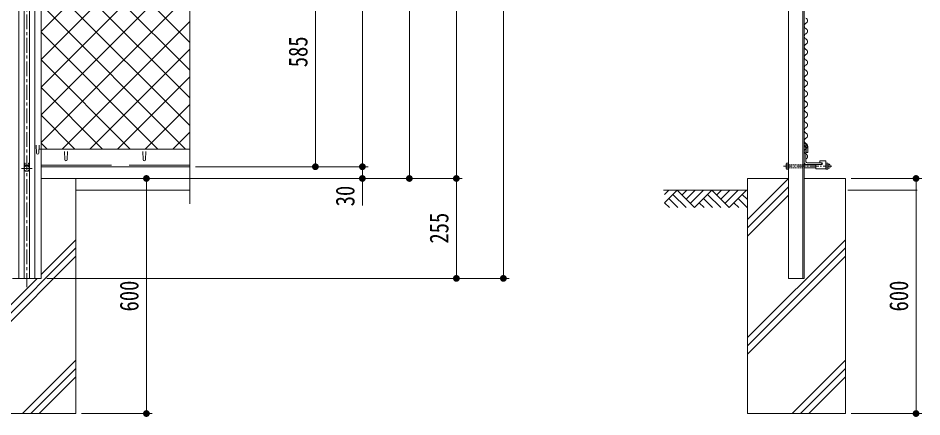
# Model space of a CAD drawing. Units: millimetres, scale not verified. Extents: x -4455 to 4455, y -3150 to 3150.
# Drawn here: x -1515 to 793, y -767 to 251 of the extents above; entities that cross this region are included whole.
import ezdxf
from ezdxf.enums import TextEntityAlignment as Align

# ---------------------------------------------------------------- set-up
doc = ezdxf.new("R2010")
doc.units = ezdxf.units.MM
doc.header["$LTSCALE"] = 30
for name, pattern in [('DASHED', [7.5, 6, -1.5]), ('USER1', [2, 1.25, -0.25, 0.25, -0.25]), ('USER2', [0.1875, 0.125, -0.0625]), ('USER3', [4, 2.5, -0.5, 0.5, -0.5]), ('USER4', [1.125, 0.75, -0.125, 0.125, -0.125])]:
    doc.linetypes.add(name, pattern=pattern)
for name, color, linetype, lineweight in [('0-1_D-STR2', 2, 'Continuous', 13), ('0-2_D-STR1', 1, 'Continuous', 18), ('0-3_D-STR-DIM', 1, 'Continuous', 18), ('0-4_D-BMK', 2, 'USER4', 13), ('0-5_8部品', 7, 'Continuous', 9), ('0-6_D-STR3', 3, 'Continuous', 13), ('0-7_GL', 7, 'Continuous', 9), ('0-9_0', 1, 'Continuous', 18), ('0-B_SUNPOU', 1, 'Continuous', 18), ('0-E_1部材', 7, 'Continuous', 9), ('0-F_4基礎', 4, 'Continuous', 18)]:
    doc.layers.add(name, color=color, linetype=linetype, lineweight=lineweight)
doc.styles.add('ＭＳ ゴシック', font='')
doc.styles.get('ＭＳ ゴシック').set_extended_font_data('MS Gothic')

# ---------------------------------------------------------------- blocks, each defined once
blk = doc.blocks.new('M1')
at = {"layer": '0-B_SUNPOU'}
blk.add_line((-7.5, 0), (-57.86, 0), dxfattribs=at)
for points in [[(0, 0), (-7.5, 0), (-7.44, 0.94)], [(0, 0), (-7.44, -0.94), (-7.5, 0)], [(0, 0), (-7.44, 0.94), (-7.26, 1.87)], [(0, 0), (-7.26, -1.87), (-7.44, -0.94)], [(0, 0), (-7.26, 1.87), (-6.97, 2.76)], [(0, 0), (-6.97, -2.76), (-7.26, -1.87)], [(0, 0), (-6.97, 2.76), (-6.57, 3.61)], [(0, 0), (-6.57, -3.61), (-6.97, -2.76)], [(0, 0), (-6.57, 3.61), (-6.07, 4.41)], [(0, 0), (-6.07, -4.41), (-6.57, -3.61)], [(0, 0), (-6.07, 4.41), (-5.47, 5.13)], [(0, 0), (-5.47, -5.13), (-6.07, -4.41)], [(0, 0), (-5.47, 5.13), (-4.78, 5.78)], [(0, 0), (-4.78, -5.78), (-5.47, -5.13)], [(0, 0), (-4.78, 5.78), (-4.02, 6.33)], [(0, 0), (-4.02, -6.33), (-4.78, -5.78)], [(0, 0), (-4.02, 6.33), (-3.19, 6.79)], [(0, 0), (-3.19, -6.79), (-4.02, -6.33)], [(0, 0), (-3.19, 6.79), (-2.32, 7.13)], [(0, 0), (-2.32, -7.13), (-3.19, -6.79)], [(0, 0), (-2.32, 7.13), (-1.41, 7.37)], [(0, 0), (-1.41, -7.37), (-2.32, -7.13)], [(0, 0), (-1.41, 7.37), (-0.47, 7.49)], [(0, 0), (-0.47, -7.49), (-1.41, -7.37)], [(0, 0), (-0.47, 7.49), (0.47, 7.49)], [(0, 0), (0.47, -7.49), (-0.47, -7.49)], [(0, 0), (0.47, 7.49), (1.41, 7.37)], [(0, 0), (1.41, 7.37), (2.32, 7.13)], [(0, 0), (2.32, 7.13), (3.19, 6.79)], [(0, 0), (3.19, 6.79), (4.02, 6.33)], [(0, 0), (4.02, 6.33), (4.78, 5.78)], [(0, 0), (4.78, 5.78), (5.47, 5.13)], [(0, 0), (5.47, 5.13), (6.07, 4.41)], [(0, 0), (6.07, 4.41), (6.57, 3.61)], [(0, 0), (6.57, 3.61), (6.97, 2.76)], [(0, 0), (6.97, 2.76), (7.26, 1.87)], [(0, 0), (7.26, 1.87), (7.44, 0.94)], [(0, 0), (7.44, 0.94), (7.5, 0)], [(0, 0), (1.41, -7.37), (0.47, -7.49)], [(0, 0), (2.32, -7.13), (1.41, -7.37)], [(0, 0), (3.19, -6.79), (2.32, -7.13)], [(0, 0), (4.02, -6.33), (3.19, -6.79)], [(0, 0), (4.78, -5.78), (4.02, -6.33)], [(0, 0), (5.47, -5.13), (4.78, -5.78)], [(0, 0), (6.07, -4.41), (5.47, -5.13)], [(0, 0), (6.57, -3.61), (6.07, -4.41)], [(0, 0), (6.97, -2.76), (6.57, -3.61)], [(0, 0), (7.26, -1.87), (6.97, -2.76)], [(0, 0), (7.44, -0.94), (7.26, -1.87)], [(0, 0), (7.5, 0), (7.44, -0.94)]]:
    blk.add_solid(points, dxfattribs=at)
blk = doc.blocks.new('GL-マーク')
at = {"layer": '0-9_0'}
for p, q in [((-418.12, -21.21), (-396.91, 0)), ((-418.12, -63.64), (-354.48, 0)), ((-354.48, 0), (-265.86, -88.62)), ((-304.52, 0), (-329.5, -24.98)), ((-262.09, 0), (-308.29, -46.2)), ((-219.67, 0), (-287.08, -67.41)), ((-177.24, 0), (-265.86, -88.62)), ((-177.24, 0), (-88.62, -88.62)), ((-127.28, 0), (-152.26, -24.98)), ((-84.85, 0), (-131.05, -46.19)), ((-42.43, 0), (-109.83, -67.41)), ((0, 0), (-88.62, -88.62)), ((-396.91, -42.43), (-350.71, -88.62)), ((-375.7, -21.21), (-308.29, -88.62)), ((-219.67, -42.43), (-173.47, -88.62)), ((-198.45, -21.21), (-131.05, -88.62)), ((3.77, -88.62), (-42.43, -42.43)), ((4.99, -47.42), (-21.21, -21.21)), ((-418.12, -63.64), (-393.14, -88.62)), ((-240.88, -63.64), (-215.9, -88.62)), ((-38.66, -88.62), (-63.64, -63.64))]:
    blk.add_line(p, q, dxfattribs=at)

msp = doc.modelspace()

# ---------------------------------------------------------------- linework, layer by layer
at = {"layer": '0-1_D-STR2'}
for p, q in [((-1456.52, 75.35), (-1076.85, 455.01)), ((-1076.85, 118.54), (-1415.32, 457.01)), ((-1076.85, 189.26), (-1344.61, 457.01)), ((-1076.85, 47.83), (-1456.51, 427.49)), ((-1456.52, 4.64), (-1076.85, 384.3)), ((-1076.85, -22.88), (-1456.51, 356.78)), ((-1456.52, -66.07), (-1076.85, 313.59)), ((-1087.45, -82.99), (-1456.52, 286.07)), ((-1402.73, -82.99), (-1076.85, 242.88)), ((-1158.16, -82.99), (-1456.52, 215.36)), ((-1332.02, -82.99), (-1076.85, 172.17)), ((-1228.87, -82.99), (-1456.52, 144.65)), ((-1261.31, -82.99), (-1076.85, 101.46)), ((-1299.58, -82.99), (-1456.52, 73.94)), ((-1190.59, -82.99), (-1076.85, 30.75)), ((-1370.29, -82.99), (-1456.52, 3.23)), ((-1119.88, -82.99), (-1076.85, -39.96)), ((-1441, -82.99), (-1456.52, -67.48))]:
    msp.add_line(p, q, dxfattribs=at)
for points in [[(-1456.52, 216.77), (-1216.28, 457.01), (-1108.03, 565.26)], [(-1456.52, 146.06), (-1145.57, 457.01), (-1073.98, 528.6)]]:
    msp.add_lwpolyline(points, dxfattribs=at)
for centre, start, end in [((500.13, 231.38), 118.07249, 241.92751), ((493.02, 244.71), 298.07249, 61.92751), ((500.13, 204.71), 118.07249, 241.92751), ((493.02, 218.05), 298.07249, 61.92751), ((500.13, 178.05), 118.07249, 241.92751), ((493.02, 191.38), 298.07249, 61.92751), ((493.02, 164.71), 298.07249, 61.92751), ((500.13, 151.38), 118.07249, 241.92751), ((493.02, 138.05), 298.07249, 61.92751), ((500.13, 124.71), 118.07249, 241.92751), ((493.02, 111.38), 298.07249, 61.92751), ((500.13, 98.05), 118.07249, 241.92751), ((500.13, 71.38), 118.07249, 241.92751), ((493.02, 84.71), 298.07249, 61.92751), ((500.13, 44.71), 118.07249, 241.92751), ((493.02, 58.05), 298.07249, 61.92751), ((500.13, 18.05), 118.07249, 241.92751), ((493.02, 31.38), 298.07249, 61.92751), ((493.02, 4.71), 298.07249, 61.92751), ((500.13, -8.62), 118.07249, 241.92751), ((493.02, -21.95), 298.07249, 61.92751), ((500.13, -35.29), 118.07249, 241.92751), ((493.02, -48.62), 298.07249, 61.92751), ((500.13, -61.95), 118.07249, 241.92751), ((493.02, -75.29), 298.07249, 61.92751), ((500.13, -88.62), 118.07249, 241.92751), ((493.02, -101.95), 298.07249, 61.92751)]:
    msp.add_arc(centre, 7.56, start, end, dxfattribs=at)
at = {"layer": '0-2_D-STR1'}
for p, q in [((-1513.49, 1552.05), (-1513.5, -412.99)), ((-1500.01, 1552.11), (-1500.02, -412.99)), ((-1486.01, 1552.11), (-1486.02, -412.99)), ((-1472.51, 1552.05), (-1472.52, -412.99)), ((-1456.51, 1552.11), (-1456.52, -412.99)), ((452.37, 1110.88), (452.37, -412.99)), ((488.87, 1102.78), (488.87, -412.99)), ((492.37, 1102.01), (492.37, -412.99)), ((492.42, -65.86), (501.1, -76.35)), ((-1460.52, -82.99), (-1076.85, -82.99)), ((-1396.77, -89.49), (-1396.02, -109.99)), ((-1389.27, -89.49), (-1390.02, -109.99)), ((-1196.77, -89.49), (-1196.02, -109.99)), ((-1189.27, -89.49), (-1190.02, -109.99)), ((492.37, -71.88), (497.1, -77.59)), ((492.37, -77.38), (494.37, -77.38)), ((492.37, -77.38), (492.37, -117.38)), ((496.37, -79.38), (496.37, -113.38)), ((497.1, -91.43), (497.1, -77.59)), ((501.1, -91.43), (497.1, -91.43)), ((501.1, -91.43), (501.1, -76.35)), ((-1456.52, -127.99), (-1076.85, -127.99)), ((499.87, -122.38), (529.87, -122.38)), ((501.37, -118.38), (535.37, -118.38)), ((537.37, -122.38), (537.37, -120.38)), ((-1529.52, -412.99), (-1456.52, -412.99)), ((492.37, -412.99), (452.37, -412.99))]:
    msp.add_line(p, q, dxfattribs=at)
at = {"layer": '0-2_D-STR1', "linetype": 'DASHED'}
msp.add_line((-1456.52, -123.99), (-1076.85, -123.99), dxfattribs=at)
at = {"layer": '0-2_D-STR1'}
for centre, radius, start, end in [((494.37, -79.38), 2, 0, 90), ((-1393.02, -109.99), 3, 180, 0), ((-1193.02, -109.99), 3, 180, 0), ((501.37, -113.38), 5, 180, 270), ((497.37, -117.38), 5, 180, 270), ((535.37, -120.38), 2, 0, 90)]:
    msp.add_arc(centre, radius, start, end, dxfattribs=at)
at = {"layer": '0-3_D-STR-DIM'}
for p, q in [((-396, 1517.55), (-396, -123.49)), ((-276, 1517.55), (-276, -378.49)), ((-636, -93.49), (-636, 1007.51)), ((-516, 1007.51), (-516, -123.49)), ((-756, 422.51), (-756, -93.49)), ((-636, -93.49), (-636, -58.99)), ((-1061.85, -127.99), (-621, -127.99)), ((-1061.85, -127.99), (-741, -127.99)), ((-1061.85, -127.99), (-621, -127.99)), ((-636, -127.99), (-636, -157.99)), ((-1374.07, -157.99), (-621, -157.99)), ((-1374.07, -157.99), (-501, -157.99)), ((-1374.07, -157.99), (-381, -157.99)), ((-1353.02, -157.99), (-1172.52, -157.99)), ((-1254.07, -157.99), (-381, -157.99)), ((612.37, -157.99), (792.87, -157.99)), ((-1187.52, -192.49), (-1187.52, -723.49)), ((-636, -192.49), (-636, -226.99)), ((-396, -192.49), (-396, -378.49)), ((777.87, -192.49), (777.87, -723.49)), ((-1441.52, -412.99), (-381, -412.99)), ((-1441.52, -412.99), (-261, -412.99)), ((-1353.02, -757.99), (-1172.52, -757.99)), ((612.37, -757.99), (792.87, -757.99))]:
    msp.add_line(p, q, dxfattribs=at)
at = {"layer": '0-3_D-STR-DIM', "color": 4, "lineweight": 13}
msp.add_line((-1076.85, 488.61), (-1076.85, -223.07), dxfattribs=at)
at = {"layer": '0-4_D-BMK', "linetype": 'USER1'}
msp.add_line((-1493.02, 1580.6), (-1493.02, -435.83), dxfattribs=at)
at = {"layer": '0-4_D-BMK', "linetype": 'USER3'}
msp.add_line((-1506.45, -132.44), (-1479.57, -132.44), dxfattribs=at)
msp.add_line((-1506.45, -132.44), (-1479.57, -132.44), dxfattribs=at)
at = {"layer": '0-4_D-BMK'}
msp.add_line((563.06, -126.83), (437.61, -126.83), dxfattribs=at)
at = {"layer": '0-5_8部品'}
for p, q in [((-1469, -72.84), (-1468.25, -93.34)), ((-1461.5, -72.84), (-1462.25, -93.34))]:
    msp.add_line(p, q, dxfattribs=at)
msp.add_arc((-1465.25, -93.34), 3, 180, 0, dxfattribs=at)
at = {"layer": '0-6_D-STR3'}
for p, q in [((532.18, -113.15), (547.18, -113.15)), ((532.18, -118.15), (532.18, -113.15)), ((547.18, -133.15), (547.18, -113.15)), ((445.97, -132.75), (445.97, -120.91)), ((445.97, -132.75), (447.08, -134.67)), ((446.66, -122.83), (452.37, -122.83)), ((446.66, -130.83), (452.37, -130.83)), ((447.08, -134.67), (452.37, -134.67)), ((452.37, -134.67), (452.37, -118.99)), ((487.47, -122.83), (522.18, -122.83)), ((492.37, -130.83), (522.23, -130.83)), ((522.18, -133.15), (522.18, -122.65)), ((522.18, -122.65), (536.93, -122.65)), ((522.18, -133.15), (547.18, -133.15)), ((532.18, -118.15), (536.93, -118.15)), ((552.47, -118.99), (547.18, -118.99)), ((547.18, -118.99), (547.18, -134.67)), ((552.89, -122.83), (547.18, -122.83)), ((552.89, -130.83), (547.18, -130.83)), ((553.58, -120.91), (552.47, -118.99)), ((553.58, -120.91), (553.58, -132.75))]:
    msp.add_line(p, q, dxfattribs=at)
at = {"layer": '0-6_D-STR3', "color": 1, "linetype": 'USER2'}
for p, q in [((-1499.27, -129.69), (-1499.27, -118.76)), ((-1499.27, -129.69), (-1499.27, -118.76)), ((-1497.27, -118.76), (-1499.27, -118.76)), ((-1497.27, -123.76), (-1499.27, -123.76)), ((-1497.27, -123.76), (-1499.27, -123.76)), ((-1498.45, -128.26), (-1499.27, -128.26)), ((-1498.45, -128.26), (-1499.27, -128.26)), ((-1497.27, -126.22), (-1497.27, -118.76)), ((-1497.27, -123.99), (-1488.77, -123.99)), ((-1497.27, -123.99), (-1488.77, -123.99)), ((-1488.77, -118.76), (-1486.77, -118.76)), ((-1488.77, -126.22), (-1488.77, -118.76)), ((-1488.77, -123.76), (-1486.77, -123.76)), ((-1488.77, -123.76), (-1486.77, -123.76)), ((-1487.59, -128.26), (-1486.77, -128.26)), ((-1487.59, -128.26), (-1486.77, -128.26)), ((-1486.77, -129.69), (-1486.77, -118.76)), ((-1486.77, -129.69), (-1486.77, -118.76)), ((452.37, -122.83), (492.37, -122.83)), ((452.37, -130.83), (492.37, -130.83))]:
    msp.add_line(p, q, dxfattribs=at)
at = {"layer": '0-6_D-STR3'}
msp.add_lwpolyline([(-1485.18, -132.44), (-1489.1, -139.23), (-1496.94, -139.23), (-1500.86, -132.44), (-1496.94, -125.65), (-1489.1, -125.65)], close=True, dxfattribs=at)
msp.add_lwpolyline([(-1485.18, -132.44), (-1489.1, -139.23), (-1496.94, -139.23), (-1500.86, -132.44), (-1496.94, -125.65), (-1489.1, -125.65)], close=True, dxfattribs=at)
at = {"layer": '0-6_D-STR3', "color": 1, "linetype": 'USER2'}
for points in [[(-1497.27, -126.22), (-1497.27, -118.76), (-1499.27, -118.76)], [(-1488.77, -126.22), (-1488.77, -118.76), (-1486.77, -118.76)]]:
    msp.add_lwpolyline(points, dxfattribs=at)
at = {"layer": '0-6_D-STR3'}
for points in [[(445.97, -120.91), (447.08, -118.99), (452.37, -118.99)], [(553.58, -132.75), (552.47, -134.67), (547.18, -134.67)]]:
    msp.add_lwpolyline(points, dxfattribs=at)
msp.add_circle((-1493.02, -132.44), 6.8, dxfattribs=at)
msp.add_circle((-1493.02, -132.44), 6.8, dxfattribs=at)
for centre, radius, start, end in [((449, -120.91), 3.03, 180, 219.3382), ((457.97, -126.83), 12, 160.52878, 199.47122), ((449, -132.75), 3.03, 140.6618, 180), ((536.93, -120.4), 2.25, 270, 90), ((550.55, -120.91), 3.03, 320.6618, 0), ((541.58, -126.83), 12, 340.52878, 19.47122), ((550.55, -132.75), 3.03, 0, 39.3382), ((552.79, -126.83), 5.97, 277.58062, 82.41938)]:
    msp.add_arc(centre, radius, start, end, dxfattribs=at)
at = {"layer": '0-7_GL'}
for p, q in [((-1368.02, -187.99), (-1076.85, -187.99)), ((132.65, -187.99), (347.37, -187.99)), ((780.74, -187.99), (603.82, -187.99))]:
    msp.add_line(p, q, dxfattribs=at)
at = {"layer": '0-E_1部材'}
msp.add_line((497.37, -122.38), (537.37, -122.38), dxfattribs=at)
at = {"layer": '0-F_4基礎', "color": 7, "lineweight": 9}
for p, q in [((-1456.52, -157.99), (-1368.02, -157.99)), ((-1368.02, -757.99), (-1368.02, -157.99)), ((347.37, -757.99), (347.37, -157.99)), ((347.37, -157.99), (452.37, -157.99)), ((492.37, -157.99), (597.37, -157.99)), ((597.37, -757.99), (597.37, -157.99)), ((-1618.02, -757.99), (-1368.02, -757.99)), ((347.37, -757.99), (597.37, -757.99))]:
    msp.add_line(p, q, dxfattribs=at)
at = {"layer": '0-F_4基礎'}
for p, q in [((347.37, -262.99), (452.37, -157.99)), ((347.37, -284.2), (452.37, -179.2)), ((347.37, -305.42), (452.37, -200.42)), ((-1456.52, -402.72), (-1368.02, -314.22)), ((347.37, -564.22), (597.37, -314.22)), ((-1618.02, -585.44), (-1368.02, -335.44)), ((347.37, -585.44), (597.37, -335.44)), ((-1618.02, -606.65), (-1368.02, -356.65)), ((347.37, -606.65), (597.37, -356.65)), ((-1618.02, -564.22), (-1466.79, -412.99)), ((-1503.96, -757.99), (-1368.02, -622.05)), ((461.43, -757.99), (597.37, -622.05)), ((-1482.75, -757.99), (-1368.02, -643.26)), ((482.64, -757.99), (597.37, -643.26)), ((-1461.54, -757.99), (-1368.02, -664.47)), ((503.85, -757.99), (597.37, -664.47))]:
    msp.add_line(p, q, dxfattribs=at)

# ---------------------------------------------------------------- block references
at = {"layer": '0-3_D-STR-DIM', "xscale": 1.15, "yscale": 1.15}
for p, rotation in [((-756, -127.99), 270), ((-636, -127.99), 270), ((-636, -127.99), 270), ((-516, -157.99), 270), ((-396, -157.99), 270), ((-1187.52, -157.99), 90), ((-636, -157.99), 90), ((-396, -157.99), 90), ((777.87, -157.99), 90), ((-396, -412.99), 270), ((-276, -412.99), 270), ((-1187.52, -757.99), 270), ((777.87, -757.99), 270)]:
    msp.add_blockref('M1', p, dxfattribs=dict(at, rotation=rotation))
at = {"layer": '0-7_GL', "xscale": 0.5, "yscale": 0.5}
msp.add_blockref('GL-マーク', (344.72, -188.14), dxfattribs=at)

# ---------------------------------------------------------------- texts
at = {"layer": '0-3_D-STR-DIM', "color": 3, "style": 'ＭＳ ゴシック', "width": 0.8}
for s, p in [('585', (-761.75, 125.93)), ('30', (-641.63, -229.06)), ('255', (-401.75, -324.17)), ('600', (-1193.27, -497.39)), ('600', (772.12, -497.39))]:
    msp.add_text(s, height=48.17, rotation=90, dxfattribs=at).set_placement(p, align=Align.BOTTOM_LEFT)

doc.saveas('drawing.dxf')
